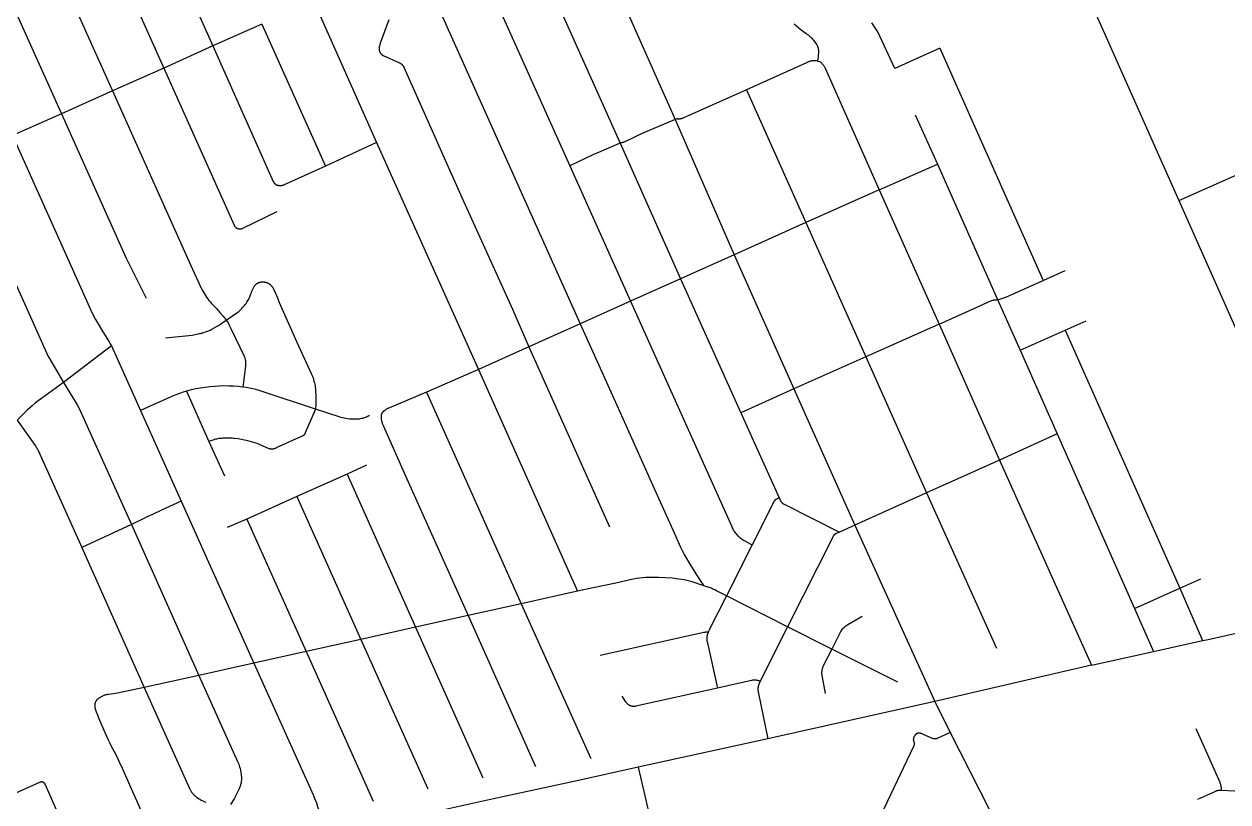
# Model space of a CAD drawing. Header units: inches. Extents: x 326453 to 344102, y 4677180 to 4689621.
# Drawn here: x 333232 to 335194, y 4680111 to 4681379 of the extents above; entities that cross this region are included whole.
import ezdxf

# ---------------------------------------------------------------- set-up
doc = ezdxf.new("R2010")
doc.units = ezdxf.units.IN
doc.header["$MEASUREMENT"] = 0
doc.layers.add('Street_Centreline', color=7, linetype='Continuous')

msp = doc.modelspace()

# ---------------------------------------------------------------- linework, layer by layer
at = {"layer": 'Street_Centreline'}
for p, q in [((333374.4016, 4681711.2289), (333539.3424, 4681343.6355)), ((333300.1461, 4681662.2209), (333459.5856, 4681307.424)), ((333222.1667, 4681612.7053), (333375.9104, 4681270.556)), ((333145.5494, 4681560.7979), (333292.436, 4681233.0157)), ((334151.0674, 4681542.7568), (334292.8792, 4681223.3838)), ((334913.2224, 4681544.3943), (335114.3564, 4681091.4805)), ((334056.6468, 4681512.4556), (334203.2823, 4681185.1321)), ((333974.3704, 4681475.6848), (334121.4059, 4681148.1999)), ((333892.4476, 4681439.072), (334138.4896, 4680890.6844)), ((333703.3058, 4681416.9407), (333806.2917, 4681185.9311)), ((333619.0856, 4681379.175), (333539.3424, 4681343.6355)), ((333619.0856, 4681379.175), (333723.0728, 4681147.6989)), ((333539.3424, 4681343.6355), (333459.5856, 4681307.424)), ((333459.5856, 4681307.424), (333375.9104, 4681270.556)), ((333375.9104, 4681270.556), (333292.436, 4681233.0157)), ((334409.3657, 4681272.231), (334506.3097, 4681055.7784)), ((333292.436, 4681233.0157), (333212.8479, 4681197.5959)), ((334292.8792, 4681223.3838), (334389.2472, 4681003.314)), ((334684.4335, 4681231.42), (334720.7331, 4681151.0591)), ((333806.2917, 4681185.9311), (333723.0728, 4681147.6989)), ((333806.2917, 4681185.9311), (333972.2292, 4680816.0076)), ((334203.2823, 4681185.1321), (334302.0796, 4680964.162)), ((334121.4059, 4681148.1999), (334220.0524, 4680927.3188)), ((334625.6428, 4681108.7847), (334720.7331, 4681151.0591)), ((334720.7331, 4681151.0591), (334818.7925, 4680930.1138)), ((335114.3564, 4681091.4805), (335252.9788, 4681153.4604)), ((334625.6428, 4681108.7847), (334506.3097, 4681055.7784)), ((334625.6428, 4681108.7847), (334723.3376, 4680890.1624)), ((335114.3564, 4681091.4805), (335220.7161, 4680851.9846)), ((334506.3097, 4681055.7784), (334389.2472, 4681003.314)), ((334506.3097, 4681055.7784), (334604.073, 4680836.9165)), ((334389.2472, 4681003.314), (334302.0796, 4680964.162)), ((334389.2472, 4681003.314), (334486.8416, 4680784.3604)), ((334893.0619, 4680961.3581), (334929.0643, 4680977.5182)), ((334302.0796, 4680964.162), (334220.0524, 4680927.3188)), ((334302.0796, 4680964.162), (334399.9932, 4680745.4048)), ((334220.0524, 4680927.3188), (334138.4896, 4680890.6844)), ((334818.7925, 4680930.1138), (334855.5274, 4680847.492)), ((334138.4896, 4680890.6844), (334054.3444, 4680852.89)), ((334723.3376, 4680890.1624), (334604.073, 4680836.9165)), ((334723.3376, 4680890.1624), (334822.1192, 4680668.3927)), ((334929.1501, 4680880.2671), (334963.3915, 4680895.4297)), ((334855.5274, 4680847.492), (334929.1501, 4680880.2671)), ((334929.1501, 4680880.2671), (335115.9922, 4680459.5053)), ((333374.0381, 4680854.5952), (333295.888, 4680795.0913)), ((333374.0381, 4680854.5952), (333421.2416, 4680749.4892)), ((334054.3444, 4680852.89), (333972.2292, 4680816.0076)), ((334054.3444, 4680852.89), (334186.2675, 4680559.7388)), ((334604.073, 4680836.9165), (334486.8416, 4680784.3604)), ((334604.073, 4680836.9165), (334702.8052, 4680615.0312)), ((334855.5274, 4680847.492), (334916.0124, 4680711.0812)), ((333972.2292, 4680816.0076), (333887.7139, 4680779.1348)), ((333972.2292, 4680816.0076), (334133.9676, 4680454.5612)), ((333496.5648, 4680780.8056), (333533.0308, 4680698.858)), ((333887.7139, 4680779.1348), (334042.2516, 4680434.1864)), ((334486.8416, 4680784.3604), (334399.9932, 4680745.4048)), ((334486.8416, 4680784.3604), (334585.7848, 4680562.3812)), ((333421.2416, 4680749.4891), (333487.7691, 4680601.3067)), ((334399.9932, 4680745.4048), (334462.7387, 4680606.8099)), ((334916.0124, 4680711.0812), (334822.1192, 4680668.3927)), ((334916.0124, 4680711.0812), (335041.9154, 4680426.7407)), ((333533.0308, 4680698.858), (333558.1624, 4680642.7042)), ((333789.9394, 4680660.2401), (333758.4684, 4680645.5136)), ((334822.1192, 4680668.3927), (334702.8052, 4680615.0312)), ((334822.1192, 4680668.3927), (334971.7984, 4680334.088)), ((333758.4684, 4680645.5136), (333676.4157, 4680609.3413)), ((333758.4684, 4680645.5136), (333869.8252, 4680395.8812)), ((334702.8052, 4680615.0312), (334585.7844, 4680562.381)), ((334702.8052, 4680615.0312), (334817.0311, 4680361.6378)), ((333487.7691, 4680601.3067), (333606.0824, 4680337.29)), ((333676.4157, 4680609.3413), (333594.9679, 4680572.4136)), ((333676.4157, 4680609.3413), (333780.548, 4680376.048)), ((333406.9408, 4680563.3561), (333325.5888, 4680525.994)), ((333406.9408, 4680563.3561), (333516.6344, 4680317.6116)), ((333594.9679, 4680572.4136), (333562.9308, 4680558.5542)), ((333594.9679, 4680572.4136), (333691.4344, 4680356.2512)), ((334585.7848, 4680562.3812), (334560.9612, 4680551.2032)), ((334585.7844, 4680562.381), (334716.2118, 4680274.7951)), ((333325.5888, 4680525.994), (333427.6276, 4680298.0304)), ((334418.8639, 4680530.4241), (334377.0164, 4680447.3308)), ((335041.9154, 4680426.7407), (335115.9922, 4680459.5053)), ((335115.9922, 4680459.5053), (335149.9631, 4680474.6869)), ((335115.9922, 4680459.5053), (335152.981, 4680374.1851)), ((334133.9676, 4680454.5612), (334042.2516, 4680434.1864)), ((334476.4628, 4680396.8072), (334377.0164, 4680447.3308)), ((334042.2516, 4680434.1864), (333955.602, 4680414.9368)), ((334042.2518, 4680434.1864), (334155.4435, 4680181.9839)), ((335041.9154, 4680426.7407), (335073.109, 4680356.4342)), ((333955.602, 4680414.9368), (333869.8252, 4680395.8812)), ((333955.602, 4680414.9368), (334065.4684, 4680168.802)), ((333869.8252, 4680395.8812), (333780.548, 4680376.048)), ((333869.8252, 4680395.8812), (333979.6079, 4680150.5911)), ((334476.4628, 4680396.8072), (334431.527, 4680307.8459)), ((334548.6768, 4680360.244), (334476.4628, 4680396.8072)), ((333780.548, 4680376.048), (333691.4344, 4680356.2512)), ((333780.548, 4680376.048), (333889.8947, 4680132.6487)), ((334656.3837, 4680306.4582), (334548.6768, 4680360.244)), ((335073.109, 4680356.4342), (335152.981, 4680374.1851)), ((333691.4344, 4680356.2512), (333606.0824, 4680337.29)), ((333691.4344, 4680356.2512), (333800.9115, 4680112.7655)), ((334971.7984, 4680334.088), (335073.109, 4680356.4342)), ((333606.0824, 4680337.29), (333516.6344, 4680317.6116)), ((334971.7984, 4680334.088), (334716.2118, 4680274.7951)), ((333516.6344, 4680317.6116), (333427.6276, 4680298.0304)), ((334716.2118, 4680274.7951), (334444.1887, 4680214.1978)), ((334716.2118, 4680274.7951), (334741.5265, 4680224.3049)), ((334741.5265, 4680224.3049), (334886.1055, 4679941.201)), ((334444.1887, 4680214.1978), (334232.9026, 4680167.6691)), ((334232.9026, 4680167.6691), (334259.1988, 4680053.7848)), ((335183.3687, 4680130.2633), (335245.1179, 4680127.4515))]:
    msp.add_line(p, q, dxfattribs=at)
for points in [[(333826.4821, 4681385.9693), (333812.3275, 4681347.8499), (333810.9345, 4681343.3615), (333810.8041, 4681342.9141), (333810.6893, 4681342.4625), (333810.5902, 4681342.0071), (333810.507, 4681341.5486), (333810.4397, 4681341.0875), (333810.3884, 4681340.6243), (333810.3532, 4681340.1596), (333810.3341, 4681339.694), (333810.3312, 4681339.228), (333810.3444, 4681338.7622), (333810.3737, 4681338.2971), (333810.4192, 4681337.8334), (333810.4807, 4681337.3714), (333810.5582, 4681336.9119), (333810.6515, 4681336.4553), (333810.7607, 4681336.0023), (333810.8854, 4681335.5533), (333811.0257, 4681335.1089), (333811.1812, 4681334.6696), (333811.3519, 4681334.236), (333811.5375, 4681333.8086), (333811.7378, 4681333.3878), (333811.9526, 4681332.9743), (333812.1816, 4681332.5684), (333812.4245, 4681332.1707), (333812.6811, 4681331.7817), (333812.9509, 4681331.4018), (333813.2338, 4681331.0314), (333813.5294, 4681330.6712), (333813.8372, 4681330.3213), (333814.157, 4681329.9824), (333814.4883, 4681329.6547), (333814.8309, 4681329.3387), (333815.1841, 4681329.0348), (333815.5477, 4681328.7433), (333815.9211, 4681328.4645), (333816.304, 4681328.1989), (333816.6959, 4681327.9467), (333817.0963, 4681327.7082), (333843.5614, 4681316.0945), (333844.0034, 4681315.8915), (333844.4383, 4681315.6735), (333844.8655, 4681315.4409), (333845.2846, 4681315.1939), (333845.6949, 4681314.9327), (333846.0962, 4681314.6577), (333846.4879, 4681314.3693), (333846.8695, 4681314.0676), (333847.2406, 4681313.7532), (333847.6009, 4681313.4263), (333847.9497, 4681313.0873), (333848.2869, 4681312.7366), (333848.6119, 4681312.3747), (333848.9244, 4681312.0019), (333849.224, 4681311.6187), (333849.5105, 4681311.2255), (333849.7833, 4681310.8228), (333850.0423, 4681310.4111), (333850.2872, 4681309.9908), (333850.5176, 4681309.5623), (333850.7332, 4681309.1263), (333879.3443, 4681244.034), (333911.9073, 4681170.9302), (333945.4912, 4681096.5041), (334027.8524, 4680914.352), (334054.3444, 4680852.89)], [(334487.3518, 4681379.4932), (334490.9691, 4681376.1987), (334494.6826, 4681373.013), (334498.4888, 4681369.9387), (334502.3846, 4681366.9787), (334506.3664, 4681364.1354), (334508.0496, 4681362.9594), (334509.6904, 4681361.7248), (334511.2867, 4681360.4333), (334512.8366, 4681359.0865), (334514.3382, 4681357.6859), (334515.7895, 4681356.2333), (334517.1888, 4681354.7306), (334518.5344, 4681353.1796), (334519.8246, 4681351.5821), (334523.8678, 4681345.1411), (334524.5482, 4681344.0163), (334524.7628, 4681343.649), (334524.966, 4681343.2753), (334525.1577, 4681342.8955), (334525.3377, 4681342.51), (334525.5058, 4681342.1192), (334525.6618, 4681341.7234), (334525.8056, 4681341.3231), (334525.9816, 4681340.7783), (334526.1389, 4681340.2279), (334526.2771, 4681339.6723), (334526.3963, 4681339.1124), (334526.4962, 4681338.5487), (334526.5768, 4681337.9819), (334526.6379, 4681337.4127), (334526.6794, 4681336.8417), (334526.7014, 4681336.2697), (334526.7038, 4681335.6972), (334526.5991, 4681332.4487), (334526.3909, 4681329.2052), (334526.0792, 4681325.97), (334525.6644, 4681322.7464), (334525.1487, 4681318.7492)], [(334724.4693, 4681339.6652), (334651.0028, 4681306.8325), (334623.7973, 4681366.5411), (334613.6338, 4681381.2604)], [(333539.3424, 4681343.6355), (333637.7464, 4681122.7139), (333637.9171, 4681122.3478), (333638.1003, 4681121.9879), (333638.2958, 4681121.6345), (333638.5034, 4681121.288), (333638.7228, 4681120.9489), (333638.9537, 4681120.6176), (333639.1959, 4681120.2944), (333639.4492, 4681119.9798), (333639.7131, 4681119.674), (333639.9874, 4681119.3776), (333640.2718, 4681119.0908), (333640.5659, 4681118.814), (333640.8694, 4681118.5475), (333641.1818, 4681118.2916), (333641.503, 4681118.0466), (333641.8323, 4681117.8129), (333642.1696, 4681117.5906), (333642.5143, 4681117.3801), (333642.866, 4681117.1816), (333643.2244, 4681116.9954), (333643.589, 4681116.8216), (333643.9593, 4681116.6605), (333644.335, 4681116.5123), (333644.7156, 4681116.3771), (333645.1007, 4681116.2552), (333645.4897, 4681116.1465), (333645.8822, 4681116.0514)], [(334724.4693, 4681339.6652), (334768.176, 4681242.3312), (334893.0619, 4680961.3581)], [(333459.5856, 4681307.424), (333573.876, 4681051.4944), (333574.0277, 4681051.1698), (333574.1904, 4681050.8507), (333574.3639, 4681050.5372), (333574.5481, 4681050.23), (333574.7427, 4681049.9292), (333574.9475, 4681049.6352), (333575.1622, 4681049.3484), (333575.3866, 4681049.0692), (333575.6205, 4681048.7978), (333575.8635, 4681048.5346), (333576.1154, 4681048.2799), (333576.3759, 4681048.0339), (333576.6447, 4681047.7971), (333576.9214, 4681047.5695), (333577.2058, 4681047.3516), (333577.4974, 4681047.1436), (333577.796, 4681046.9456), (333578.1012, 4681046.7581), (333578.4127, 4681046.581), (333578.7301, 4681046.4148), (333579.0529, 4681046.2595), (333579.3809, 4681046.1154), (333579.7136, 4681045.9826), (333580.0507, 4681045.8613), (333580.3918, 4681045.7516), (333580.7364, 4681045.6537), (333581.0841, 4681045.5676), (333581.4346, 4681045.4935), (333581.7875, 4681045.4314), (333582.1422, 4681045.3815), (333582.4985, 4681045.3437), (333582.8558, 4681045.3182), (333583.2138, 4681045.3049), (333583.5721, 4681045.3039), (333583.9301, 4681045.3152), (333584.2876, 4681045.3388), (333584.6441, 4681045.3746), (333584.9991, 4681045.4225), (333585.3523, 4681045.4826), (333585.7032, 4681045.5548), (333586.0514, 4681045.639), (333586.3965, 4681045.735), (333586.7382, 4681045.8428), (333587.0759, 4681045.9623), (333587.4094, 4681046.0932), (333587.7382, 4681046.2355), (333588.0619, 4681046.389), (333588.3802, 4681046.5535), (333644.2325, 4681073.4433)], [(334525.1487, 4681318.7492), (334523.2583, 4681319.1315), (334522.4598, 4681319.2449), (334521.6578, 4681319.3305), (334520.8534, 4681319.3883), (334520.0474, 4681319.418), (334519.2408, 4681319.4198), (334518.4347, 4681319.3935), (334517.63, 4681319.3393), (334516.8277, 4681319.2571), (334516.0287, 4681319.1472), (334515.234, 4681319.0095), (334514.4446, 4681318.8444), (334513.6613, 4681318.6519), (334512.8853, 4681318.4324), (334512.1173, 4681318.186), (334511.3583, 4681317.9131), (334507.0628, 4681315.895), (334409.3657, 4681272.231)], [(334525.1487, 4681318.7492), (334528.9107, 4681317.9213), (334529.6037, 4681317.4178), (334530.279, 4681316.8907), (334530.9356, 4681316.3406), (334531.573, 4681315.7683), (334532.1902, 4681315.1743), (334532.7866, 4681314.5594), (334533.3615, 4681313.9243), (334533.9141, 4681313.2698), (334534.4438, 4681312.5966), (334534.95, 4681311.9056), (334535.4321, 4681311.1975), (334535.8895, 4681310.4733), (334536.3217, 4681309.7336), (334536.7281, 4681308.9796), (334537.1083, 4681308.212), (334537.4618, 4681307.4317), (334625.6428, 4681108.7847)], [(333375.9104, 4681270.556), (333502.7067, 4680986.4897), (333521.0646, 4680947.8912), (333522.5, 4680944.9978), (333524.0304, 4680942.1534), (333525.6543, 4680939.3614), (333527.3697, 4680936.6246), (333529.1748, 4680933.9462), (333531.0676, 4680931.329), (333533.0461, 4680928.776), (333535.1081, 4680926.2899), (333537.2513, 4680923.8734), (333539.4733, 4680921.5293), (333545.206, 4680915.4781), (333550.7581, 4680909.2607), (333556.1248, 4680902.8826), (333561.3013, 4680896.3493)], [(334409.3657, 4681272.231), (334304.4194, 4681225.3675), (334304.0509, 4681225.2107), (334303.6772, 4681225.0668), (334303.2987, 4681224.9361), (334302.9159, 4681224.8186), (334302.5291, 4681224.7147), (334302.139, 4681224.6243), (334301.746, 4681224.5476), (334301.3505, 4681224.4848), (334300.953, 4681224.4357), (334300.5541, 4681224.4006), (334300.1542, 4681224.3795), (334299.7538, 4681224.3724), (334299.3534, 4681224.3792), (334298.9535, 4681224.4001), (334298.5546, 4681224.4349), (334298.2117, 4681224.4651), (334297.8679, 4681224.4836), (334297.5238, 4681224.4905), (334297.1796, 4681224.4857), (334296.8357, 4681224.4693), (334296.4926, 4681224.4412), (334296.1507, 4681224.4016), (334295.8103, 4681224.3504), (334295.4718, 4681224.2877), (334295.1356, 4681224.2135), (334294.8022, 4681224.1281), (334294.4718, 4681224.0314), (334294.1449, 4681223.9236), (334293.8218, 4681223.8048), (334293.5029, 4681223.6751), (334293.1886, 4681223.5347), (334292.8792, 4681223.3838)], [(333292.436, 4681233.0157), (333397.8969, 4680997.7421), (333430.9155, 4680932.4844)], [(334292.8792, 4681223.3838), (334240.4364, 4681201.1113), (334236.2571, 4681199.2732), (334232.1258, 4681197.3296), (334228.0453, 4681195.2816), (334209.8811, 4681186.7252), (334209.6079, 4681186.602), (334209.3308, 4681186.4878), (334209.0501, 4681186.3827), (334208.7661, 4681186.2869), (334208.4791, 4681186.2005), (334208.1894, 4681186.1236), (334207.8974, 4681186.0562), (334207.6033, 4681185.9985), (334207.3074, 4681185.9504), (334207.0102, 4681185.9121), (334206.7118, 4681185.8835), (334206.4127, 4681185.8648), (334206.1131, 4681185.8559), (334205.9025, 4681185.8496), (334205.6923, 4681185.8361), (334205.4826, 4681185.8155), (334205.2738, 4681185.7878), (334205.066, 4681185.7531), (334204.8595, 4681185.7113), (334204.6546, 4681185.6626), (334204.4514, 4681185.607), (334204.2502, 4681185.5445), (334204.0513, 4681185.4752), (334203.8548, 4681185.3993), (334203.661, 4681185.3167), (334203.4701, 4681185.2276), (334203.2823, 4681185.1321)], [(333212.8479, 4681197.5959), (333326.1628, 4680944.5198), (333337.795, 4680918.7448), (333342.7687, 4680908.2143), (333348.1043, 4680897.8624), (333353.7954, 4680887.7016), (333359.8351, 4680877.744), (333370.2458, 4680861.1431), (333372.1955, 4680857.9002), (333374.0381, 4680854.5952)], [(334203.2823, 4681185.1321), (334196.9245, 4681182.3268), (334172.8416, 4681171.8553), (334167.035, 4681169.451), (334161.2971, 4681166.8872), (334146.2102, 4681159.8946), (334121.4059, 4681148.1999)], [(333127.0257, 4681158.6606), (333270.9364, 4680837.2838), (333271.9245, 4680835.5451), (333272.9529, 4680833.8299), (333295.888, 4680795.0913)], [(333723.0728, 4681147.6989), (333655.8212, 4681116.9666), (333655.3551, 4681116.763), (333654.8825, 4681116.5752), (333654.4038, 4681116.4035), (333653.9195, 4681116.248), (333653.4303, 4681116.1089), (333652.9367, 4681115.9863), (333652.4393, 4681115.8804), (333651.9385, 4681115.7914), (333651.4351, 4681115.7192), (333650.9295, 4681115.664), (333650.4223, 4681115.6259), (333649.9142, 4681115.605), (333649.4056, 4681115.6011), (333648.8972, 4681115.6143), (333648.3895, 4681115.6447), (333647.8831, 4681115.6921), (333647.3786, 4681115.7566), (333646.8766, 4681115.838), (333646.3776, 4681115.9363), (333645.8822, 4681116.0514)], [(333561.3013, 4680896.3493), (333578.6854, 4680908.7039), (333580.1176, 4680909.7561), (333581.5158, 4680910.8532), (333582.8786, 4680911.9938), (333584.2047, 4680913.177), (333585.4927, 4680914.4015), (333586.7414, 4680915.6661), (333587.9495, 4680916.9696), (333589.4086, 4680918.6441), (333590.8171, 4680920.3614), (333592.1738, 4680922.1199), (333593.4775, 4680923.918), (333594.7271, 4680925.7542), (333595.9213, 4680927.6268), (333596.8915, 4680929.2579), (333597.808, 4680930.9198), (333598.67, 4680932.6105), (333599.4766, 4680934.3285), (333600.2268, 4680936.0717), (333600.9199, 4680937.8384), (333601.5552, 4680939.6268), (333602.132, 4680941.4349), (333602.5013, 4680942.5932), (333602.9078, 4680943.7391), (333603.3511, 4680944.8712), (333603.8307, 4680945.9884), (333604.346, 4680947.0896), (333604.8966, 4680948.1736), (333605.4819, 4680949.2393), (333606.1013, 4680950.2855), (333606.7541, 4680951.3112), (333607.4396, 4680952.3153), (333608.1572, 4680953.2968), (333608.448, 4680953.6678), (333608.7517, 4680954.0284), (333609.0677, 4680954.3783), (333609.3957, 4680954.7169), (333609.7353, 4680955.0439), (333610.0861, 4680955.3588), (333610.4477, 4680955.6613), (333610.8196, 4680955.9511), (333611.2014, 4680956.2276), (333611.5926, 4680956.4907), (333611.9927, 4680956.74), (333612.4013, 4680956.9752), (333612.8178, 4680957.1961), (333613.2418, 4680957.4022), (333613.6727, 4680957.5935), (333614.11, 4680957.7696), (333614.5532, 4680957.9303), (333615.1771, 4680958.1324), (333615.8077, 4680958.3126), (333616.4442, 4680958.4707), (333617.0858, 4680958.6066), (333617.7317, 4680958.7201), (333618.3812, 4680958.8111), (333619.0335, 4680958.8795), (333619.6877, 4680958.9251), (333620.3432, 4680958.9479), (333620.999, 4680958.9479), (333621.6544, 4680958.9251), (333622.3087, 4680958.8795), (333622.961, 4680958.8111), (333623.6105, 4680958.7201), (333624.2564, 4680958.6066), (333624.898, 4680958.4707), (333625.5345, 4680958.3126), (333626.1651, 4680958.1324), (333626.789, 4680957.9303), (333627.4421, 4680957.6935), (333628.0865, 4680957.4341), (333628.7215, 4680957.1524), (333629.3463, 4680956.8488), (333629.9602, 4680956.5237), (333630.5625, 4680956.1775), (333631.1523, 4680955.8105), (333631.729, 4680955.4232), (333632.2919, 4680955.0161), (333632.8403, 4680954.5897), (333633.3736, 4680954.1444), (333633.891, 4680953.6809), (333634.392, 4680953.1997), (333634.876, 4680952.7014), (333635.3424, 4680952.1865), (333635.7905, 4680951.6557), (333636.22, 4680951.1097), (333636.6302, 4680950.5491), (333637.0206, 4680949.9745), (333637.3909, 4680949.3867), (333637.7405, 4680948.7864), (333638.069, 4680948.1743), (333638.376, 4680947.5511), (333641.6657, 4680940.3155), (333644.7564, 4680932.9927), (333647.6456, 4680925.588), (333676.2505, 4680860.9408), (333699.734, 4680809.6977), (333700.8028, 4680807.2595), (333701.7902, 4680804.7873), (333702.695, 4680802.2837), (333703.5164, 4680799.7515), (333704.2535, 4680797.1935), (333704.9053, 4680794.6124), (333705.4712, 4680792.0111), (333705.9505, 4680789.3925), (333706.3428, 4680786.7595), (333706.6476, 4680784.1149), (333706.8646, 4680781.4616), (333707.2317, 4680773.9257), (333707.3525, 4680766.3818), (333707.2268, 4680758.838), (333706.8548, 4680751.3024)], [(334818.7925, 4680930.1138), (334820.528, 4680930.4185), (334822.2524, 4680930.7803), (334823.964, 4680931.1988), (334825.6609, 4680931.6735), (334827.3412, 4680932.2038), (334829.0031, 4680932.7893), (334830.6447, 4680933.4293), (334832.2644, 4680934.123), (334893.0619, 4680961.3581)], [(334220.052, 4680927.3186), (334384.7202, 4680561.096), (334385.3944, 4680559.5459), (334386.122, 4680558.0201), (334386.9021, 4680556.5205), (334387.7337, 4680555.0488), (334388.6159, 4680553.6069), (334389.5477, 4680552.1965), (334390.5278, 4680550.8193), (334391.555, 4680549.4768), (334392.6283, 4680548.1709), (334393.7462, 4680546.903), (334394.9075, 4680545.6746), (334396.1106, 4680544.4872), (334397.3543, 4680543.3423), (334398.6369, 4680542.2413), (334399.9569, 4680541.1854), (334401.3128, 4680540.176), (334402.7029, 4680539.2142), (334404.1255, 4680538.3012), (334405.579, 4680537.4382), (334407.0615, 4680536.6261), (334408.5713, 4680535.8659), (334418.8639, 4680530.4241)], [(334723.3376, 4680890.1624), (334782.7388, 4680916.6027), (334809.1056, 4680928.3928), (334809.5611, 4680928.5872), (334810.0229, 4680928.7658), (334810.4905, 4680928.9286), (334810.9635, 4680929.0753), (334811.4412, 4680929.2056), (334811.923, 4680929.3196), (334812.4085, 4680929.417), (334812.8971, 4680929.4977), (334813.3881, 4680929.5617), (334813.881, 4680929.6088), (334814.3753, 4680929.639), (334814.8703, 4680929.6523), (334815.4353, 4680929.6665), (334815.9997, 4680929.698), (334816.5628, 4680929.7468), (334817.1242, 4680929.8129), (334817.6833, 4680929.8961), (334818.2396, 4680929.9964), (334818.7925, 4680930.1138)], [(333462.0741, 4680867.996), (333505.5738, 4680871.884), (333517.7931, 4680874.7376), (333518.6461, 4680874.8923), (333519.4931, 4680875.077), (333520.3331, 4680875.2915), (333521.165, 4680875.5356), (333521.9877, 4680875.8088), (333522.8003, 4680876.1109), (333529.0755, 4680877.9519), (333532.0825, 4680879.1435), (333535.0479, 4680880.4351), (333537.9685, 4680881.825), (333545.4526, 4680886.1383), (333548.6473, 4680888.079), (333551.7921, 4680890.0995), (333561.3013, 4680896.3493)], [(333561.3013, 4680896.3493), (333562.7518, 4680894.2261), (333564.1304, 4680892.0555), (333565.4355, 4680889.8399), (333566.6656, 4680887.5819), (333567.8194, 4680885.2839), (333568.8956, 4680882.9485), (333590.2978, 4680837.9238), (333590.6669, 4680837.1124), (333591.0085, 4680836.2891), (333591.3223, 4680835.4548), (333591.6079, 4680834.6104), (333591.8649, 4680833.7568), (333592.0931, 4680832.8951), (333592.2922, 4680832.0263), (333592.462, 4680831.1512), (333592.6023, 4680830.2709), (333592.713, 4680829.3865), (333592.7939, 4680828.4987), (333592.8449, 4680827.6088), (333592.866, 4680826.7177), (333592.8571, 4680825.8263), (333592.8183, 4680824.9358), (333592.7495, 4680824.047), (333592.651, 4680823.1611), (333592.5227, 4680822.279), (333592.3649, 4680821.4017), (333588.3508, 4680787.4368)], [(334138.4896, 4680890.6844), (334173.6015, 4680812.5596), (334212.5689, 4680725.5913), (334254.0617, 4680632.7705), (334294.3604, 4680543.6752), (334301.4335, 4680527.8853), (334304.6039, 4680521.1292), (334308.0105, 4680514.4891), (334311.6489, 4680507.9732), (334315.5147, 4680501.5895), (334327.869, 4680481.5356), (334333.6672, 4680472.464), (334339.7627, 4680463.5896)], [(333295.888, 4680795.0913), (333259.765, 4680769.109), (333254.6199, 4680765.2699), (333249.6123, 4680761.2531), (333244.7482, 4680757.0637), (333236.7787, 4680749.7013), (333229.0687, 4680742.0676), (333220.5097, 4680733.5418)], [(333295.888, 4680795.0913), (333315.0364, 4680764.1851), (333318.3211, 4680758.4363), (333321.4263, 4680752.5885), (333324.3491, 4680746.6475), (333327.0867, 4680740.6188), (333406.9408, 4680563.3561)], [(333496.5648, 4680780.8056), (333490.7369, 4680779.0206), (333484.9718, 4680777.0424), (333479.2758, 4680774.873), (333473.6554, 4680772.5149), (333421.2416, 4680749.4891)], [(333588.3508, 4680787.4368), (333580.6781, 4680788.2787), (333572.9819, 4680788.8671), (333565.2704, 4680789.2014), (333557.5521, 4680789.2812), (333549.8354, 4680789.1065), (333542.1286, 4680788.6773), (333534.4402, 4680787.9942), (333526.7785, 4680787.058), (333519.1518, 4680785.8695), (333511.5685, 4680784.4302), (333504.0367, 4680782.7416), (333496.5648, 4680780.8056)], [(333706.8548, 4680751.3024), (333619.91, 4680780.2589), (333614.757, 4680781.8822), (333609.5539, 4680783.3365), (333604.3061, 4680784.6205), (333599.0192, 4680785.7326), (333593.6989, 4680786.6717), (333588.3508, 4680787.4368)], [(333887.7139, 4680779.1348), (333827.1963, 4680753.7152), (333825.8641, 4680753.1294), (333824.5521, 4680752.4995), (333823.2619, 4680751.8264), (333821.9947, 4680751.1107), (333820.7521, 4680750.3533), (333819.5353, 4680749.5549), (333818.3458, 4680748.7164), (333818.0177, 4680748.468), (333817.6986, 4680748.2083), (333817.3886, 4680747.9375), (333817.0884, 4680747.6561), (333816.7982, 4680747.3644), (333816.5183, 4680747.0626), (333816.2492, 4680746.7513), (333815.9911, 4680746.4308), (333815.7444, 4680746.1014), (333815.5094, 4680745.7636), (333815.2863, 4680745.4178), (333815.0755, 4680745.0644), (333814.8771, 4680744.7038), (333814.6915, 4680744.3366), (333814.5188, 4680743.963), (333814.3593, 4680743.5837), (333814.2131, 4680743.199), (333814.0805, 4680742.8094), (333813.9616, 4680742.4155), (333813.8566, 4680742.0176), (333813.7655, 4680741.6163), (333813.6885, 4680741.212)], [(333706.8548, 4680751.3024), (333690.0699, 4680712.8401), (333689.9722, 4680712.5415), (333689.8641, 4680712.2466), (333689.7458, 4680711.9556), (333689.6174, 4680711.6689), (333689.4791, 4680711.3868), (333689.331, 4680711.1097), (333689.1734, 4680710.838), (333689.0063, 4680710.572), (333688.8301, 4680710.3119), (333688.645, 4680710.0581), (333688.4511, 4680709.811), (333688.2486, 4680709.5707), (333688.038, 4680709.3377), (333687.8193, 4680709.1121), (333687.5929, 4680708.8944), (333687.3591, 4680708.6846), (333687.118, 4680708.4831), (333686.8701, 4680708.2902), (333686.6156, 4680708.106), (333686.3549, 4680707.9308), (333686.0881, 4680707.7649), (333685.8158, 4680707.6083), (333685.5382, 4680707.4613), (333685.2556, 4680707.3241), (333642.8715, 4680688.2987), (333642.4372, 4680688.0581), (333641.995, 4680687.8325), (333641.5453, 4680687.622), (333641.0887, 4680687.4271), (333640.6257, 4680687.2478), (333640.1569, 4680687.0843), (333639.6828, 4680686.937), (333639.2039, 4680686.8058), (333638.7208, 4680686.6911), (333638.2342, 4680686.5929), (333637.7444, 4680686.5114), (333637.2522, 4680686.4465), (333636.758, 4680686.3985), (333636.2625, 4680686.3674), (333635.7662, 4680686.3531), (333635.2698, 4680686.3558), (333634.7737, 4680686.3754), (333634.2785, 4680686.4119), (333633.7849, 4680686.4652), (333633.2934, 4680686.5353), (333632.8045, 4680686.6221), (333632.3189, 4680686.7256), (333631.8372, 4680686.8455), (333631.3597, 4680686.9817), (333625.1747, 4680689.6891), (333618.9278, 4680692.2503), (333615.3177, 4680693.8373), (333611.6566, 4680695.3027), (333607.9486, 4680696.6451), (333604.1979, 4680697.8627), (333600.4085, 4680698.9544), (333596.5847, 4680699.9188), (333591.2469, 4680701.0717), (333585.8757, 4680702.0578), (333580.4763, 4680702.8762), (333575.0542, 4680703.526), (333573.0413, 4680703.801), (333571.0207, 4680704.0124), (333568.9945, 4680704.16), (333566.9646, 4680704.2436), (333564.9331, 4680704.2632), (333562.902, 4680704.2187), (333560.8733, 4680704.1103), (333558.8491, 4680703.9379), (333557.1775, 4680703.9881), (333555.5051, 4680703.983), (333553.8338, 4680703.9225), (333552.1655, 4680703.8067), (333550.5019, 4680703.6358), (333548.8448, 4680703.4099), (333547.1962, 4680703.1293), (333545.5577, 4680702.7942), (333543.9312, 4680702.4051), (333542.3185, 4680701.9624), (333540.7213, 4680701.4666), (333533.0308, 4680698.858)], [(333795.0497, 4680740.9083), (333793.4189, 4680740.0922), (333791.7607, 4680739.3332), (333790.0771, 4680738.6324), (333788.3702, 4680737.9906), (333786.6419, 4680737.4085), (333784.8945, 4680736.8869), (333783.13, 4680736.4264), (333781.3506, 4680736.0275), (333779.5583, 4680735.6907), (333777.7554, 4680735.4164), (333775.9441, 4680735.205), (333774.1265, 4680735.0568), (333772.3049, 4680734.9718), (333770.4814, 4680734.9502), (333767.6386, 4680735.0142), (333764.7995, 4680735.1744), (333761.9675, 4680735.4308), (333759.1459, 4680735.783), (333756.3378, 4680736.2305), (333753.5464, 4680736.7729), (333750.7751, 4680737.4096), (333748.0269, 4680738.1399), (333745.305, 4680738.9628), (333706.8548, 4680751.3024)], [(333220.5097, 4680733.5418), (333249.8445, 4680692.2293), (333250.7008, 4680690.9823), (333251.5175, 4680689.709), (333252.2938, 4680688.4107), (333253.029, 4680687.0886), (333253.7222, 4680685.7441), (333254.3729, 4680684.3785), (333254.9803, 4680682.9931), (333325.5888, 4680525.994)], [(333813.6885, 4680741.212), (333813.6772, 4680739.9198), (333813.7101, 4680738.628), (333813.787, 4680737.338), (333813.9081, 4680736.0515), (333814.0729, 4680734.7698), (333814.2815, 4680733.4945), (333814.5336, 4680732.2271), (333814.8288, 4680730.969), (333815.1668, 4680729.7217), (333815.5473, 4680728.4868), (333815.9697, 4680727.2655), (333816.4336, 4680726.0594), (333816.9384, 4680724.8698), (333857.7509, 4680633.0977), (333955.602, 4680414.9368)], [(333487.7691, 4680601.3067), (333455.6019, 4680587.0443), (333440.7508, 4680580.0387), (333433.3146, 4680576.4188), (333425.9693, 4680572.6176), (333406.9408, 4680563.3561)], [(334462.7387, 4680606.8099), (334458.1174, 4680604.6552), (334457.9016, 4680604.5661), (334457.689, 4680604.4695), (334457.4799, 4680604.3656), (334457.2745, 4680604.2545), (334457.0731, 4680604.1363), (334456.876, 4680604.0111), (334456.6833, 4680603.8792), (334456.4954, 4680603.7407), (334456.3123, 4680603.5957), (334456.1344, 4680603.4444), (334455.9619, 4680603.287), (334455.795, 4680603.1237), (334455.6338, 4680602.9548), (334455.4786, 4680602.7803), (334455.3296, 4680602.6005), (334455.1869, 4680602.4156), (334455.0508, 4680602.2259), (334454.9213, 4680602.0316), (334454.7987, 4680601.8329), (334454.683, 4680601.63), (334454.5745, 4680601.4233), (334418.8639, 4680530.4241)], [(334462.7387, 4680606.8099), (334465.6507, 4680600.9806), (334465.831, 4680600.6885), (334466.0209, 4680600.4025), (334466.2202, 4680600.1231), (334466.4288, 4680599.8505), (334466.6464, 4680599.5851), (334466.8727, 4680599.327), (334467.1076, 4680599.0767), (334467.3506, 4680598.8343), (334467.6017, 4680598.6003), (334467.8604, 4680598.3747), (334468.1265, 4680598.1579), (334468.3997, 4680597.9501), (334468.6797, 4680597.7516), (334468.9662, 4680597.5626), (334469.2588, 4680597.3832), (334469.5573, 4680597.2137), (334469.8613, 4680597.0543), (334560.9612, 4680551.2032)], [(334560.9612, 4680551.2032), (334556.1525, 4680548.999), (334555.8109, 4680548.8496), (334555.4745, 4680548.6887), (334555.1437, 4680548.5166), (334554.8189, 4680548.3334), (334554.5005, 4680548.1394), (334554.1888, 4680547.9348), (334553.8842, 4680547.7197), (334553.587, 4680547.4945), (334553.2975, 4680547.2594), (334553.0162, 4680547.0147), (334552.7433, 4680546.7606), (334552.4791, 4680546.4975), (334552.2239, 4680546.2255), (334551.9781, 4680545.9452), (334551.7418, 4680545.6567), (334551.5154, 4680545.3604), (334551.2992, 4680545.0566), (334551.0933, 4680544.7458), (334550.898, 4680544.4281), (334550.7135, 4680544.104), (334550.5401, 4680543.7739), (334476.4628, 4680396.8072)], [(334339.7627, 4680463.5896), (334333.5988, 4680465.8752), (334327.371, 4680467.9802), (334321.0844, 4680469.9029), (334316.752, 4680471.0897), (334312.3863, 4680472.1474), (334307.9911, 4680473.0751), (334303.5703, 4680473.8718), (334299.1278, 4680474.537), (334288.2601, 4680475.8086), (334277.355, 4680476.7036), (334266.4254, 4680477.2209), (334255.4844, 4680477.3599), (334250.3697, 4680477.2548), (334245.2609, 4680476.9865), (334240.1633, 4680476.5554), (334235.0821, 4680475.9619), (334230.0224, 4680475.2065), (334224.9893, 4680474.2901), (334219.988, 4680473.2136), (334196.2018, 4680467.9698), (334159.5651, 4680460.314), (334133.9676, 4680454.5612)], [(334377.0164, 4680447.3308), (334360.5595, 4680455.5462), (334357.6338, 4680456.9494), (334354.665, 4680458.2593), (334351.6564, 4680459.4746), (334348.6107, 4680460.5941), (334345.5312, 4680461.6166), (334342.6347, 4680462.5674), (334339.7627, 4680463.5896)], [(334377.0164, 4680447.3308), (334348.7813, 4680391.9558), (334348.3886, 4680391.1508), (334348.0244, 4680390.3325), (334347.6893, 4680389.5019), (334347.3836, 4680388.66), (334347.1078, 4680387.8079)], [(335152.981, 4680374.1851), (335161.9265, 4680376.1759), (335277.0914, 4680402.084), (335343.3818, 4680416.8215), (335363.1447, 4680421.1099), (335365.9848, 4680421.6754), (335368.8427, 4680422.1432), (335371.7149, 4680422.5128), (335374.598, 4680422.7837), (335377.4888, 4680422.9556), (335380.3837, 4680423.0283), (335383.2795, 4680423.0018), (335386.1726, 4680422.876), (335389.0597, 4680422.6511), (335391.9374, 4680422.3273), (335394.8023, 4680421.9052)], [(334597.9957, 4680413.4314), (334574.7677, 4680399.9781), (334571.6262, 4680397.8338), (334569.8525, 4680396.6198), (334569.1848, 4680396.1348), (334568.3861, 4680395.5184), (334567.8643, 4680395.0873), (334567.4778, 4680394.7525), (334567.1589, 4680394.4658), (334567.0189, 4680394.3367), (334566.859, 4680394.171), (334566.4079, 4680393.7037), (334566.1349, 4680393.4209), (334565.7953, 4680393.0692), (334565.4194, 4680392.6646), (334565.1932, 4680392.4059), (334564.9729, 4680392.1418), (334564.7585, 4680391.8725), (334564.5501, 4680391.5977), (334564.348, 4680391.3179), (334563.3654, 4680389.7176), (334548.6768, 4680360.244)], [(334347.1078, 4680387.8079), (334345.9571, 4680387.8557), (334344.8055, 4680387.8637), (334343.6543, 4680387.8317), (334342.505, 4680387.7599), (334341.3588, 4680387.6482), (334340.2171, 4680387.4969), (334339.0814, 4680387.3062), (334337.953, 4680387.0762), (334171.0262, 4680349.7995)], [(334347.1078, 4680387.8079), (334346.7775, 4680387.1469), (334346.4696, 4680386.4752), (334346.1843, 4680385.7936), (334345.922, 4680385.1029), (334345.6829, 4680384.4037), (334345.4674, 4680383.697), (334345.2756, 4680382.9834), (334345.1078, 4680382.2638), (334344.9642, 4680381.539), (334344.8449, 4680380.8098), (334344.7501, 4680380.0771), (334344.6799, 4680379.3415), (334344.6343, 4680378.604), (334344.6134, 4680377.8654), (334344.6172, 4680377.1266), (334344.6457, 4680376.3882), (334344.699, 4680375.6513), (334344.7768, 4680374.9165), (334344.8792, 4680374.1847), (334345.006, 4680373.4568), (334345.1571, 4680372.7335), (334362.3444, 4680296.8344)], [(334548.6768, 4680360.244), (334534.0756, 4680331.8731), (334533.7222, 4680330.9946), (334533.3994, 4680330.1044), (334533.1076, 4680329.2036), (334532.847, 4680328.2933), (334532.618, 4680327.3745), (334532.4208, 4680326.4483), (334532.2558, 4680325.5159), (334532.1231, 4680324.5783), (334532.0228, 4680323.6367), (334531.9551, 4680322.6922), (334531.9201, 4680321.746), (334531.9178, 4680320.7991), (334537.6215, 4680288.0834)], [(333606.0824, 4680337.29), (333703.3204, 4680121.5863), (333705.8409, 4680115.7186), (333708.1511, 4680109.765), (333710.248, 4680103.7329), (333712.1291, 4680097.6301), (333713.7918, 4680091.4643), (333723.8989, 4680056.1462)], [(333516.6338, 4680317.6114), (333579.7086, 4680177.1891), (333580.6483, 4680175.0012), (333581.5152, 4680172.7834), (333582.3085, 4680170.5383), (333583.0272, 4680168.2681), (333583.6706, 4680165.9755), (333584.2379, 4680163.6629), (333584.7286, 4680161.3328), (333585.1421, 4680158.9878), (333585.4779, 4680156.6304), (333585.7358, 4680154.2632), (333585.9153, 4680151.8888), (333585.9738, 4680150.492), (333585.9843, 4680149.0942), (333585.947, 4680147.6967), (333585.8618, 4680146.3013), (333585.7289, 4680144.9097), (333585.5483, 4680143.5235), (333585.3203, 4680142.1442), (333585.0452, 4680140.7736), (333584.7234, 4680139.4132), (333584.355, 4680138.0646), (333583.9407, 4680136.7295), (333583.4809, 4680135.4093), (333582.9761, 4680134.1057), (333582.427, 4680132.8201), (333581.8341, 4680131.5541), (333581.1982, 4680130.3091), (333574.2467, 4680116.1707), (333568.0187, 4680107.1503)], [(334431.527, 4680307.8459), (334430.841, 4680308.1476), (334430.145, 4680308.4256), (334429.4399, 4680308.6794), (334428.7265, 4680308.9088), (334428.0056, 4680309.1136), (334427.278, 4680309.2935), (334426.5448, 4680309.4482), (334425.8066, 4680309.5776), (334425.0644, 4680309.6816), (334424.3191, 4680309.76), (334423.5715, 4680309.8127), (334422.8226, 4680309.8397), (334422.0731, 4680309.8408), (334421.3241, 4680309.8163), (334420.5764, 4680309.7659), (334419.8308, 4680309.6899), (334419.0883, 4680309.5883), (334418.3497, 4680309.4613), (334417.616, 4680309.3089), (334362.3444, 4680296.8344)], [(334431.527, 4680307.8459), (334429.5268, 4680302.9795), (334429.2821, 4680302.3547), (334429.0583, 4680301.7221), (334428.8558, 4680301.0824), (334428.6748, 4680300.4363), (334428.5154, 4680299.7845), (334428.3778, 4680299.1277), (334428.2622, 4680298.4668), (334428.1687, 4680297.8023), (334428.0974, 4680297.1351), (334428.0485, 4680296.4659), (334428.0218, 4680295.7954), (334428.0176, 4680295.1244), (334428.0357, 4680294.4536), (334428.0762, 4680293.7838), (334428.139, 4680293.1158), (334428.2241, 4680292.4502), (334428.3313, 4680291.7878), (334428.4605, 4680291.1294), (334428.6117, 4680290.4756), (334444.1887, 4680214.1978)], [(333427.6272, 4680298.0303), (333384.1814, 4680288.7017), (333380.6326, 4680287.9968), (333377.0638, 4680287.4018), (333373.4783, 4680286.9172), (333369.8795, 4680286.5434), (333368.7933, 4680286.4288), (333367.7116, 4680286.277), (333366.6358, 4680286.0884), (333365.567, 4680285.863), (333364.5066, 4680285.6012), (333363.4558, 4680285.3032), (333362.4157, 4680284.9695), (333361.3877, 4680284.6003), (333360.373, 4680284.1963), (333359.3726, 4680283.7577), (333358.3879, 4680283.2851), (333357.4199, 4680282.7791), (333356.4697, 4680282.2403), (333355.5386, 4680281.6693), (333354.6276, 4680281.0668), (333353.7377, 4680280.4335), (333352.87, 4680279.77), (333352.0255, 4680279.0773), (333351.2052, 4680278.3561), (333350.4101, 4680277.6072), (333349.641, 4680276.8315)], [(333427.6272, 4680298.0303), (333502.0441, 4680132.2195), (333502.5262, 4680131.1933), (333503.0438, 4680130.1845), (333503.5961, 4680129.1942), (333504.1825, 4680128.2238), (333504.8022, 4680127.2743), (333505.4546, 4680126.3469), (333506.1388, 4680125.4428), (333506.8541, 4680124.563), (333507.5994, 4680123.7086), (333508.3741, 4680122.8806), (333509.177, 4680122.08), (333510.0073, 4680121.3078), (333510.8639, 4680120.565), (333511.7458, 4680119.8523), (333512.6519, 4680119.1708), (333513.5812, 4680118.5211), (333515.8427, 4680117.0508), (333518.1507, 4680115.6546), (333520.5027, 4680114.334), (333522.8964, 4680113.0904), (333525.3292, 4680111.9251), (333527.7985, 4680110.8394)], [(334362.3444, 4680296.8344), (334229.0899, 4680267.1642), (334228.578, 4680267.0595), (334228.0627, 4680266.9728), (334227.5447, 4680266.904), (334227.0246, 4680266.8534), (334226.5031, 4680266.8209), (334225.9807, 4680266.8065), (334225.4582, 4680266.8104), (334224.9361, 4680266.8325), (334224.4151, 4680266.8728), (334223.8958, 4680266.9312), (334223.3789, 4680267.0077), (334222.865, 4680267.1021), (334222.3546, 4680267.2144), (334221.8485, 4680267.3443), (334221.3472, 4680267.4919), (334220.8514, 4680267.6568), (334220.3616, 4680267.8389), (334219.8784, 4680268.038), (334219.4025, 4680268.2537), (334218.9344, 4680268.486), (334218.4747, 4680268.7343), (334218.0239, 4680268.9986), (334217.5825, 4680269.2784), (334217.1512, 4680269.5734), (334216.7305, 4680269.8833), (334216.3208, 4680270.2076), (334215.9226, 4680270.546), (334215.5365, 4680270.8981), (334215.1629, 4680271.2634), (334214.8022, 4680271.6415), (334214.4549, 4680272.032), (334214.1214, 4680272.4343), (334213.8022, 4680272.848), (334213.4976, 4680273.2726), (334213.2079, 4680273.7075), (334212.9336, 4680274.1522), (334212.6749, 4680274.6063), (334206.7579, 4680283.5749)], [(333349.641, 4680276.8315), (333349.3407, 4680276.3995), (333349.0552, 4680275.9574), (333348.785, 4680275.5059), (333348.5302, 4680275.0455), (333348.2913, 4680274.5766), (333348.0684, 4680274.1), (333347.8619, 4680273.616), (333347.672, 4680273.1252), (333347.4989, 4680272.6283), (333347.3428, 4680272.1258), (333347.2039, 4680271.6182), (333347.0823, 4680271.1063), (333346.9782, 4680270.5905), (333346.8917, 4680270.0714), (333346.823, 4680269.5497), (333346.772, 4680269.026), (333346.7389, 4680268.5008), (333346.7236, 4680267.9748), (333346.7263, 4680267.4486), (333346.7469, 4680266.9228), (333346.7853, 4680266.398), (333346.8416, 4680265.8748), (333346.9156, 4680265.3538), (333347.0074, 4680264.8357), (333347.1167, 4680264.321), (333347.2434, 4680263.8102), (333347.3875, 4680263.3041), (333347.5486, 4680262.8032), (333349.2631, 4680257.9838), (333351.1064, 4680253.2122), (333353.0772, 4680248.4918), (333363.5177, 4680224.4018), (333365.9393, 4680218.4506), (333368.5644, 4680212.5864), (333371.3898, 4680206.816), (333374.4123, 4680201.1463), (333378.6016, 4680193.3563), (333382.5776, 4680185.4553), (333386.3375, 4680177.4493), (333391.3877, 4680166.3048), (333429.8421, 4680080.2095)], [(334741.5265, 4680224.3049), (334726.3557, 4680217.3597), (334721.0803, 4680214.9846), (334720.7053, 4680214.8263), (334720.325, 4680214.6811), (334719.9398, 4680214.5493), (334719.5503, 4680214.4309), (334719.1569, 4680214.3261), (334718.7601, 4680214.2351), (334718.3604, 4680214.1579), (334717.9583, 4680214.0947), (334717.5542, 4680214.0454), (334717.1486, 4680214.0103), (334716.742, 4680213.9893), (334716.335, 4680213.9824), (334715.928, 4680213.9897), (334715.5214, 4680214.0111), (334715.1159, 4680214.0466), (334714.7118, 4680214.0963), (334714.3097, 4680214.1599), (334713.9101, 4680214.2375), (334713.5134, 4680214.3289), (334713.1201, 4680214.4341), (334712.7307, 4680214.5528), (334694.1601, 4680222.6844), (334693.8891, 4680222.7974), (334693.6143, 4680222.901), (334693.3361, 4680222.995), (334693.0548, 4680223.0792), (334692.7708, 4680223.1535), (334692.4843, 4680223.2179), (334692.1957, 4680223.2723), (334691.9055, 4680223.3167), (334691.6139, 4680223.3509), (334691.3212, 4680223.3749), (334691.0279, 4680223.3887), (334690.7343, 4680223.3923), (334690.4407, 4680223.3857), (334690.1476, 4680223.3688), (334689.8552, 4680223.3418), (334689.5639, 4680223.3046), (334689.2742, 4680223.2573), (334688.9862, 4680223.1999), (334688.7004, 4680223.1325), (334688.4171, 4680223.0552), (334688.1367, 4680222.9681), (334687.8595, 4680222.8713), (334687.5858, 4680222.7649), (334687.316, 4680222.6491), (334687.0504, 4680222.5239), (334686.7893, 4680222.3895), (334686.5331, 4680222.2461), (334686.282, 4680222.0939), (334686.0363, 4680221.9331), (334685.7964, 4680221.7638), (334685.5626, 4680221.5862), (334685.335, 4680221.4006), (334685.1141, 4680221.2072), (334684.9, 4680221.0062), (334684.6931, 4680220.7979), (334684.4935, 4680220.5825), (334684.3016, 4680220.3603), (334684.1175, 4680220.1316), (334683.9415, 4680219.8966), (334683.7737, 4680219.6555), (334683.5223, 4680219.2682), (334683.2824, 4680218.8737), (334683.0542, 4680218.4722), (334682.8381, 4680218.0642), (334682.634, 4680217.65)], [(335142.09, 4680230.7054), (335181.0012, 4680143.3767), (335181.3216, 4680142.6246), (335181.6172, 4680141.8624), (335181.8875, 4680141.0909), (335182.1325, 4680140.311), (335182.3516, 4680139.5234), (335182.5449, 4680138.7291), (335182.7119, 4680137.9289), (335182.8526, 4680137.1236), (335182.9667, 4680136.3141), (335183.0543, 4680135.5013), (335183.1151, 4680134.6861), (335183.3687, 4680130.2633)], [(334682.634, 4680217.65), (334682.4234, 4680217.1868), (334682.228, 4680216.7169), (334682.048, 4680216.241), (334681.8835, 4680215.7595), (334681.7349, 4680215.2729), (334681.6608, 4680214.9984), (334681.5961, 4680214.7217), (334681.5407, 4680214.4429), (334681.4947, 4680214.1624), (334681.4582, 4680213.8805), (334681.4312, 4680213.5975), (334681.4137, 4680213.3138), (334681.4058, 4680213.0297), (334681.4075, 4680212.7454), (334681.4187, 4680212.4614), (334681.4394, 4680212.1779), (334681.4697, 4680211.8953), (334681.5095, 4680211.6139), (334681.5588, 4680211.3339), (334681.6174, 4680211.0558), (334681.6853, 4680210.7798), (334681.7625, 4680210.5062), (334681.8489, 4680210.2354), (334681.9443, 4680209.9677), (334682.0487, 4680209.7033), (334682.1723, 4680209.3899), (334682.285, 4680209.0724), (334682.3867, 4680208.7512), (334682.4772, 4680208.4267), (334682.5565, 4680208.0993), (334682.6245, 4680207.7693), (334682.681, 4680207.4372), (334682.726, 4680207.1033), (334682.7595, 4680206.768), (334682.7814, 4680206.4319), (334682.7917, 4680206.0951), (334682.7904, 4680205.7582), (334682.7774, 4680205.4216), (334682.7529, 4680205.0856), (334682.7168, 4680204.7506), (334682.6691, 4680204.4171), (334682.6099, 4680204.0854), (334682.5394, 4680203.756), (334682.4575, 4680203.4292), (334682.3644, 4680203.1054), (334682.2602, 4680202.785), (334682.145, 4680202.4684), (334682.0189, 4680202.156), (334681.8822, 4680201.8481), (334681.7349, 4680201.5451), (334670.8282, 4680178.7963), (334629.0259, 4680090.8807)], [(334232.9026, 4680167.6691), (334135.7812, 4680146.3092), (333996.9771, 4680116.3471), (333796.5275, 4680071.7388)], [(333298.4958, 4680066.1799), (333265.9316, 4680140.1257), (333265.843, 4680140.3173), (333265.748, 4680140.5057), (333265.6465, 4680140.6908), (333265.5387, 4680140.8724), (333265.4248, 4680141.0501), (333265.3049, 4680141.2238), (333265.1791, 4680141.3933), (333265.0475, 4680141.5584), (333264.9104, 4680141.7188), (333264.7678, 4680141.8745), (333264.6201, 4680142.0252), (333264.4672, 4680142.1708), (333264.3094, 4680142.3111), (333264.1469, 4680142.4458), (333263.9799, 4680142.5749), (333263.8086, 4680142.6982), (333263.6331, 4680142.8156), (333263.4538, 4680142.9269), (333263.2707, 4680143.032), (333263.0841, 4680143.1307), (333262.8943, 4680143.223), (333262.7014, 4680143.3088), (333262.5057, 4680143.3878), (333262.3074, 4680143.4601), (333262.1067, 4680143.5256), (333261.9039, 4680143.5842), (333261.6992, 4680143.6358), (333261.4929, 4680143.6804), (333261.2851, 4680143.7178), (333261.0762, 4680143.7481), (333260.8665, 4680143.7713), (333260.656, 4680143.7872), (333260.445, 4680143.796), (333260.234, 4680143.7975), (333260.023, 4680143.7917), (333259.8123, 4680143.7788), (333259.6021, 4680143.7586), (333259.3928, 4680143.7312), (333259.1846, 4680143.6967), (333258.9777, 4680143.6551), (333258.7722, 4680143.6064), (333258.5686, 4680143.5507), (333258.3671, 4680143.488), (333258.1678, 4680143.4185), (333257.9709, 4680143.3423), (333257.7769, 4680143.2592), (333143.8161, 4680092.365)], [(335145.2892, 4680115.6042), (335174.3549, 4680128.979), (335174.8067, 4680129.1781), (335175.2646, 4680129.3626), (335175.7283, 4680129.5322), (335176.1972, 4680129.6868), (335176.6708, 4680129.8262), (335177.1486, 4680129.9503), (335177.6302, 4680130.0589), (335178.1151, 4680130.152), (335178.6027, 4680130.2294), (335179.0925, 4680130.291), (335179.5841, 4680130.3369), (335183.3687, 4680130.2633)]]:
    msp.add_lwpolyline(points, dxfattribs=at)

doc.saveas('drawing.dxf')
